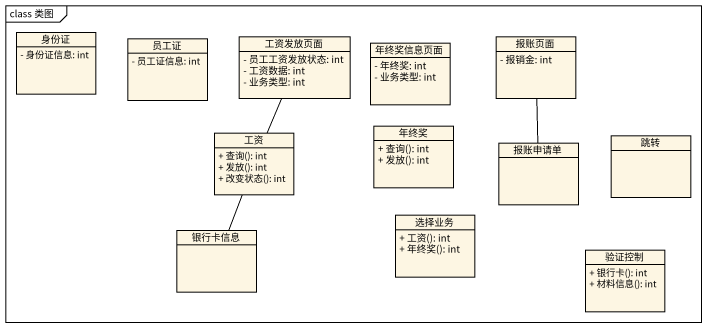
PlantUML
@startuml
mainframe class 类图
hide circle
hide empty members
skinparam classAttributeIconSize 0
class 身份证 {
  - 身份证信息: int
}
class 员工证 {
  - 员工证信息: int
}
class 工资发放页面 {
  - 员工工资发放状态: int
  - 工资数据: int
  - 业务类型: int
}
class 年终奖信息页面 {
  - 年终奖: int
  - 业务类型: int
}
class 报账页面 {
  - 报销金: int
}
class 工资 {
  + 查询(): int
  + 发放(): int
  + 改变状态(): int
}
class 年终奖 {
  + 查询(): int
  + 发放(): int
}
class 报账申请单
class 跳转
class 银行卡信息
class 选择业务 {
  + 工资(): int
  + 年终奖(): int
}
class 验证控制 {
  + 银行卡(): int
  + 材料信息(): int
}
工资 -up- 工资发放页面
报账申请单 -up- 报账页面
银行卡信息 -up- 工资
@enduml
